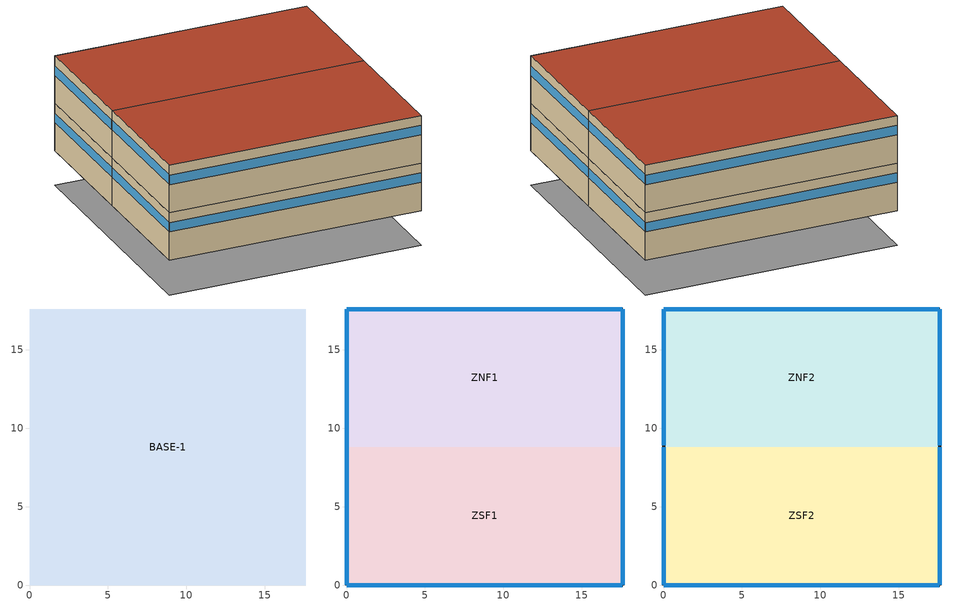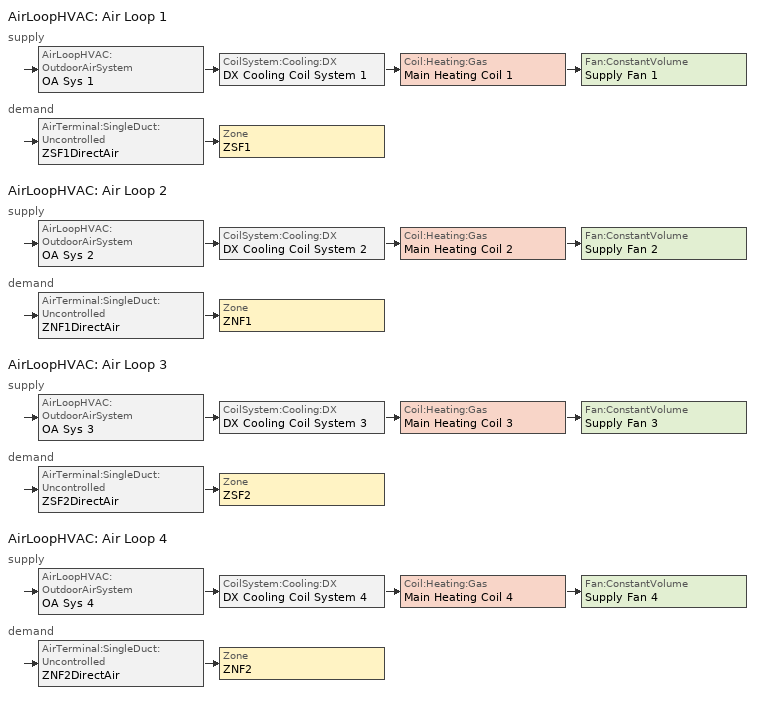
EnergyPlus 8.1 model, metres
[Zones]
BASE-1
 floor ground (SLABL): 0,17.59 17.59,17.59 17.59,0 0,0 z-2.44
ZSF1
 floor to BASE-1 (FLOORR): 0,8.79 17.59,8.79 17.59,0 0,0 z0
 wall outside (WALLR): 0,8.79 0,0 17.59,0 17.59,8.79 z0:3.35
 window (Dbl LoE (e2=.1) Clr 6mm/6mm Air): 17.59,0.01 17.59,8.79 / 0.01,0 17.58,0 / 0,8.79 0,0.01 z2.01:2.67
ZNF1
 floor to BASE-1 (FLOORR): 0,17.59 17.59,17.59 17.59,8.79 0,8.79 z0
 wall outside (WALLR): 17.59,8.79 17.59,17.59 0,17.59 0,8.79 z0:3.35
 window (Dbl LoE (e2=.1) Clr 6mm/6mm Air): 17.59,8.8 17.59,17.58 / 17.58,17.59 0.01,17.59 / 0,17.58 0,8.8 z2.01:2.67
ZSF2
 floor to ZSF1 (FLOORR): 0,8.79 17.59,8.79 17.59,0 0,0 z3.35
 wall outside (WALLR): 0,8.79 0,0 17.59,0 17.59,8.79 z3.35:6.71
 window (Dbl LoE (e2=.1) Clr 6mm/6mm Air): 17.59,0.01 17.59,8.79 / 0.01,0 17.58,0 / 0,8.79 0,0.01 z5.36:6.03
 roof outside (ROOFR): 0,0 17.59,0 17.59,8.79 0,8.79 z6.71
ZNF2
 floor to ZNF1 (FLOORR): 0,17.59 17.59,17.59 17.59,8.79 0,8.79 z3.35
 wall outside (WALLR): 17.59,8.79 17.59,17.59 0,17.59 0,8.79 z3.35:6.71
 window (Dbl LoE (e2=.1) Clr 6mm/6mm Air): 17.59,8.9 17.59,17.58 / 17.58,17.59 0.01,17.59 / 0,17.58 0,8.9 z5.36:6.03
 roof outside (ROOFR): 0,8.79 17.59,8.79 17.59,17.59 0,17.59 z6.71
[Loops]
AirLoopHVAC 'Air Loop 1'
 supply: AirLoopHVAC:OutdoorAirSystem 'OA Sys 1' > CoilSystem:Cooling:DX 'DX Cooling Coil System 1' > Coil:Heating:Gas 'Main Heating Coil 1' > Fan:ConstantVolume 'Supply Fan 1'
 demand: AirTerminal:SingleDuct:Uncontrolled 'ZSF1DirectAir' > Zone 'ZSF1'
AirLoopHVAC 'Air Loop 2'
 supply: AirLoopHVAC:OutdoorAirSystem 'OA Sys 2' > CoilSystem:Cooling:DX 'DX Cooling Coil System 2' > Coil:Heating:Gas 'Main Heating Coil 2' > Fan:ConstantVolume 'Supply Fan 2'
 demand: AirTerminal:SingleDuct:Uncontrolled 'ZNF1DirectAir' > Zone 'ZNF1'
AirLoopHVAC 'Air Loop 3'
 supply: AirLoopHVAC:OutdoorAirSystem 'OA Sys 3' > CoilSystem:Cooling:DX 'DX Cooling Coil System 3' > Coil:Heating:Gas 'Main Heating Coil 3' > Fan:ConstantVolume 'Supply Fan 3'
 demand: AirTerminal:SingleDuct:Uncontrolled 'ZSF2DirectAir' > Zone 'ZSF2'
AirLoopHVAC 'Air Loop 4'
 supply: AirLoopHVAC:OutdoorAirSystem 'OA Sys 4' > CoilSystem:Cooling:DX 'DX Cooling Coil System 4' > Coil:Heating:Gas 'Main Heating Coil 4' > Fan:ConstantVolume 'Supply Fan 4'
 demand: AirTerminal:SingleDuct:Uncontrolled 'ZNF2DirectAir' > Zone 'ZNF2'
[Building]
Building: North Axis {deg}=0; Terrain=City; Loads Convergence Tolerance Value=0.04; Temperature Convergence Tolerance Value {deltaC}=0.4; Solar Distribution=FullInteriorAndExterior; Maximum Number of Warmup Days=25; Minimum Number of Warmup Days=6
[Site:Location]
CHICAGO_IL_USA TMY2-94846: Latitude {deg}=41.78; Longitude {deg}=-87.75; Time Zone {hr}=-6; Elevation {m}=190
[SizingPeriod:DesignDay] Dry-Bulb Temperature Range Modifier Type=DefaultMultipliers; Humidity Condition Type=Wetbulb; Barometric Pressure {Pa}=99063; Rain Indicator=No; Snow Indicator=No; Daylight Saving Time Indicator=No; Solar Model Indicator=ASHRAEClearSky; ASHRAE Clear Sky Optical Depth for Beam Irradiance (taub)=0; ASHRAE Clear Sky Optical Depth for Diffuse Irradiance (taud)=0
Name | Month | Day of Month | Day Type | Maximum Dry-Bulb Temperature {C} | Daily Dry-Bulb Temperature Range {deltaC} | Wetbulb or DewPoint at Maximum Dry-Bulb {C} | Wind Speed {m/s} | Wind Direction {deg} | Sky Clearness
CHICAGO_IL_USA Annual Heating 99% Design Conditions DB | 1 | 8 | WinterDesignDay | -17.3 | 0 | -17.3 | 4.9 | 270 | 0
CHICAGO_IL_USA Annual Cooling 1% Design Conditions DB/MCWB | 7 | 3 | SummerDesignDay | 31.5 | 10.7 | 23 | 5.3 | 230 | 1
[Site:GroundTemperature:BuildingSurface]
20.03, 20.03, 20.13, 20.3, 20.43, 20.52, 20.62, 20.77, 20.78, 20.55, 20.44, 20.2
[Material] Thermal Absorptance=0.9
Name | Roughness | Thickness {m} | Conductivity {W/m-K} | Density {kg/m3} | Specific Heat {J/kg-K} | Solar Absorptance | Visible Absorptance
ST01 | MediumRough | 0.0254 | 1.802 | 2243 | 837 | 0.65 | 0.65
GP02 | MediumSmooth | 0.0159 | 0.16 | 801 | 837 | 0.75 | 0.75
BR01 | VeryRough | 0.0095 | 0.162 | 1121 | 1464 | 0.7 | 0.7
CC24 | MediumRough | 0.1016 | 0.36 | 1282 | 837 | 0.65 | 0.65
AC02 | MediumSmooth | 0.0127 | 0.057 | 288 | 1339 | 0.7 | 0.7
CC15 | MediumRough | 0.1524 | 1.802 | 2243 | 837 | 0.65 | 0.65
WD10 | MediumSmooth | 0.667 | 0.115 | 513 | 1381 | 0.78 | 0.78
[Material:NoMass] Roughness=Rough
Name | Thermal Resistance {m2-K/W} | Thermal Absorptance | Solar Absorptance | Visible Absorptance
IN-W | 1.10949 | 0.65 | 0.65 | 0.65
IN-R | 2.34226 | 0.65 | 0.65 | 0.65
CP01 | 0.367 | 0.9 | 0.75 | 0.75
[Material:AirGap]
Name | Thermal Resistance {m2-K/W}
AL21 | 0.157
AL33 | 0.162
[WindowMaterial:Glazing] Optical Data Type=SpectralAverage; Infrared Transmittance at Normal Incidence=0
Name | Thickness {m} | Solar Transmittance at Normal Incidence | Front Side Solar Reflectance at Normal Incidence | Back Side Solar Reflectance at Normal Incidence | Visible Transmittance at Normal Incidence | Front Side Visible Reflectance at Normal Incidence | Back Side Visible Reflectance at Normal Incidence | Front Side Infrared Hemispherical Emissivity | Back Side Infrared Hemispherical Emissivity | Conductivity {W/m-K}
CLEAR 6MM | 0.006 | 0.775 | 0.071 | 0.071 | 0.881 | 0.08 | 0.08 | 0.84 | 0.84 | 0.9
LoE CLEAR 6MM | .006 | .6 | .17 | .22 | .84 | .055 | .078 | .84 | .1 | .9
[WindowMaterial:Gas]
AIR 6MM: Gas Type=Air; Thickness {m}=.0063
[Construction]
Dbl LoE (e2=.1) Clr 6mm/6mm Air: LoE CLEAR 6MM, AIR 6MM, CLEAR 6MM
WALLR: ST01, IN-W, AL21, GP02
ROOFR: BR01, CC24, IN-R, AL33, AC02
FLOORR: CC24, CP01
SLABL: CC15
FURNITURE: WD10
[Zone] Type=1; Multiplier=1
Name | Ceiling Height {m} | Volume {m3}
ZSF1; ZNF1; ZSF2; ZNF2 | 3.048 | 453.12
BASE-1 | 2.4384 | 724.992
[InternalMass] Construction=FURNITURE; Surface Area {m2}=77
Name | Zone
ZSF1-MASS | ZSF1
ZNF1-MASS | ZNF1
ZSF2-MASS | ZSF2
ZNF2-MASS | ZNF2
[ExternalInterface:Schedule]
Name | Initial Value
BCVTB-SP-TC | 24
BCVTB-SP-TH | 21
[People] Number of People Schedule=OCC-SCHED; Number of People Calculation Method=People; Number of People=3.27; Fraction Radiant=0.7; Sensible Heat Fraction=Autocalculate; Activity Level Schedule=ZSF1-ActSchd
Name | Zone or ZoneList
ZSF1 People 1 | ZSF1
ZNF1 People 1 | ZNF1
ZSF2 People 1 | ZSF2
ZNF2 People 1 | ZNF2
[Lights] Schedule=LIT-SCHED; Design Level Calculation Method=LightingLevel; Lighting Level {W}=3025; Return Air Fraction=0; Fraction Radiant=0.35; Fraction Visible=0.35; Fraction Replaceable=0
Name | Zone or ZoneList
ZSF1 Lights 1 | ZSF1
ZNF1 Lights 1 | ZNF1
ZSF2 Lights 1 | ZSF2
ZNF2 Lights 1 | ZNF2
[ElectricEquipment] Schedule=EQP-SCHED; Design Level Calculation Method=EquipmentLevel; Design Level {W}=687.5; Fraction Latent=0; Fraction Radiant=0.7; Fraction Lost=0
Name | Zone or ZoneList
ZSF1 ElecEq 1 | ZSF1
ZNF1 ElecEq 1 | ZNF1
ZSF2 ElecEq 1 | ZSF2
ZNF2 ElecEq 1 | ZNF2
[OtherEquipment]
BASE-1 OthEq 1: Zone or ZoneList=BASE-1; Schedule=AlwaysOn; Design Level Calculation Method=EquipmentLevel; Design Level {W}=726; Fraction Latent=0; Fraction Radiant=0.7; Fraction Lost=0
[ZoneInfiltration:DesignFlowRate] Schedule=INF-SCHED; Design Flow Rate Calculation Method=Flow/Zone; Constant Term Coefficient=1; Temperature Term Coefficient=0.03636; Velocity Term Coefficient=0; Velocity Squared Term Coefficient=0
Name | Zone or ZoneList | Design Flow Rate {m3/s}
ZSF1 Infil 1 | ZSF1 | 0.043
ZNF1 Infil 1 | ZNF1 | 0.043
ZSF2 Infil 1 | ZSF2 | 0.043
ZNF2 Infil 1 | ZNF2 | 0.043
BASE-1 Infil 1 | BASE-1 | 0.402
[Sizing:Zone] Zone Cooling Design Supply Air Temperature Input Method=SupplyAirTemperature; Zone Cooling Design Supply Air Temperature {C}=14; Zone Heating Design Supply Air Temperature Input Method=SupplyAirTemperature; Zone Heating Design Supply Air Temperature {C}=50; Zone Cooling Design Supply Air Humidity Ratio {kgWater/kgDryAir}=0.009; Zone Heating Design Supply Air Humidity Ratio {kgWater/kgDryAir}=0.004; Zone Heating Sizing Factor=0; Zone Cooling Sizing Factor=0; Cooling Design Air Flow Method=DesignDay; Cooling Design Air Flow Rate {m3/s}=0; Cooling Minimum Air Flow per Zone Floor Area {m3/s-m2}=.000762; Cooling Minimum Air Flow {m3/s}=0; Cooling Minimum Air Flow Fraction=0; Heating Design Air Flow Method=DesignDay; Heating Design Air Flow Rate {m3/s}=0; Heating Maximum Air Flow per Zone Floor Area {m3/s-m2}=.002032; Heating Maximum Air Flow {m3/s}=.1415762; Heating Maximum Air Flow Fraction=0.3
Name | Design Specification Outdoor Air Object | Design Specification Zone Air Distribution Object
ZSF1 | SZ DSOA ZSF1 | SZ DZAD ZSF1
ZNF1 | SZ DSOA ZNF1 | SZ DZAD ZNF1
ZSF2 | SZ DSOA ZSF2 | SZ DZAD ZSF2
ZNF2 | SZ DSOA ZNF2 | SZ DZAD ZNF2
[DesignSpecification:ZoneAirDistribution] Zone Air Distribution Effectiveness in Cooling Mode=1; Zone Air Distribution Effectiveness in Heating Mode=1
SZ DZAD ZSF1; SZ DZAD ZNF1; SZ DZAD ZSF2; SZ DZAD ZNF2
[DesignSpecification:OutdoorAir] Outdoor Air Method=Flow/Person; Outdoor Air Flow per Person {m3/s-person}=0.00944; Outdoor Air Flow per Zone Floor Area {m3/s-m2}=0; Outdoor Air Flow per Zone {m3/s}=0
SZ DSOA ZSF1; SZ DSOA ZNF1; SZ DSOA ZSF2; SZ DSOA ZNF2
[AirLoopHVAC]
Name | Design Supply Air Flow Rate {m3/s}
Air Loop 1 | 0.71
Air Loop 2 | 0.67
Air Loop 3 | 0.79
Air Loop 4 | 0.75
[AvailabilityManager:Scheduled]
Air Loop Avail: Schedule=FAN-SCHED
[ZoneControl:Thermostat] Control Type Schedule=Zone Control Type Sched; Control 1=DualSetPoint
Name | Zone or ZoneList
South zone1 | ZSF1
North zone1 | ZNF1
South zone2 | ZSF2
North zone2 | ZNF2
[ThermostatSetpoint:DualSetpoint]
DualSetPoint: Heating Setpoint Temperature Schedule=BCVTB-SP-TH; Cooling Setpoint Temperature Schedule=BCVTB-SP-TC
[Zone equipment]
ZSF1: ZSF1DirectAir
ZNF1: ZNF1DirectAir
ZSF2: ZSF2DirectAir
ZNF2: ZNF2DirectAir
[AirTerminal:SingleDuct:Uncontrolled] Availability Schedule=FAN-SCHED
Name | Maximum Air Flow Rate {m3/s}
ZSF1DirectAir | 0.71
ZNF1DirectAir | 0.67
ZSF2DirectAir | 0.79
ZNF2DirectAir | 0.75
[CoilSystem:Cooling:DX] Availability Schedule=FAN-SCHED
Name | Cooling Coil
DX Cooling Coil System 1 | ACDXCoil 1
DX Cooling Coil System 2 | ACDXCoil 2
DX Cooling Coil System 3 | ACDXCoil 3
DX Cooling Coil System 4 | ACDXCoil 4
[Coil:Heating:Gas] Availability Schedule=FAN-SCHED; Gas Burner Efficiency=0.8; Nominal Capacity {W}=15000
Main Heating Coil 1; Main Heating Coil 2; Main Heating Coil 3; Main Heating Coil 4
[Coil:Cooling:DX:SingleSpeed] Availability Schedule=FAN-SCHED; Gross Rated Sensible Heat Ratio=0.8; Gross Rated Cooling COP {W/W}=3; Rated Evaporator Fan Power Per Volume Flow Rate {W/(m3/s)}=777.3; Total Cooling Capacity Function of Temperature Curve=WindACCoolCapFT; Total Cooling Capacity Function of Flow Fraction Curve=WindACCoolCapFFF; Energy Input Ratio Function of Temperature Curve=WindACEIRFT; Energy Input Ratio Function of Flow Fraction Curve=WindACEIRFFF; Part Load Fraction Correlation Curve=WindACPLFFPLR
Name | Gross Rated Total Cooling Capacity {W} | Rated Air Flow Rate {m3/s}
ACDXCoil 1 | 13228 | 0.71
ACDXCoil 2 | 12483 | 0.67
ACDXCoil 3 | 14719 | 0.79
ACDXCoil 4 | 13973 | 0.75
[Fan:ConstantVolume] Availability Schedule=FAN-SCHED; Fan Total Efficiency=0.7; Pressure Rise {Pa}=600; Motor Efficiency=0.9; Motor In Airstream Fraction=1
Name | Maximum Flow Rate {m3/s}
Supply Fan 1 | 0.71
Supply Fan 2 | 0.67
Supply Fan 3 | 0.79
Supply Fan 4 | 0.75
[Controller:OutdoorAir] Minimum Outdoor Air Flow Rate {m3/s}=0.032; Economizer Control Type=NoEconomizer; Economizer Control Action Type=ModulateFlow; Economizer Maximum Limit Dry-Bulb Temperature {C}=19; Economizer Minimum Limit Dry-Bulb Temperature {C}=4; Lockout Type=NoLockout; Minimum Limit Type=FixedMinimum; Minimum Outdoor Air Schedule=Min OA Sched
Name | Maximum Outdoor Air Flow Rate {m3/s}
OA Controller 1 | 0.71
OA Controller 2 | 0.67
OA Controller 3 | 0.79
OA Controller 4 | 0.75
[SetpointManager:SingleZone:Reheat] Control Variable=Temperature; Minimum Supply Air Temperature {C}=14; Maximum Supply Air Temperature {C}=45
Name | Control Zone | Setpoint Node or NodeList
Supply Air Temp Manager 1 | ZSF1 | Supply Air 1 Temp Nodes
Supply Air Temp Manager 2 | ZNF1 | Supply Air 2 Temp Nodes
Supply Air Temp Manager 3 | ZSF2 | Supply Air 3 Temp Nodes
Supply Air Temp Manager 4 | ZNF2 | Supply Air 4 Temp Nodes
[SetpointManager:MixedAir] Control Variable=Temperature
Name | Setpoint Node or NodeList
Mixed Air Temp Manager 1 | Mixed Air 1 Nodes
Mixed Air Temp Manager 2 | Mixed Air 2 Nodes
Mixed Air Temp Manager 3 | Mixed Air 3 Nodes
Mixed Air Temp Manager 4 | Mixed Air 4 Nodes
[Schedule:Day:Hourly]
OCCDAY-1: 0, 0, 0, 0, 0, 0, 0, 0, 0.333333, 0.666667, 1, 1, 1, 1, 1, 1, 1, 0.5, 0, 0, 0, 0, 0, 0
OCCDAY-2: 0, 0, 0, 0, 0, 0, 0, 0, 0.0666667, 0.133333, 0.2, 0.2, 0.1, 0, 0, 0, 0, 0, 0, 0, 0, 0, 0, 0
LITDAY-1: 0.2, 0.2, 0.2, 0.2, 0.2, 0.2, 0.2, 0.2, 0.9, 0.9, 0.9, 0.9, 0.9, 0.9, 0.9, 0.9, 0.9, 0.2, 0.2, 0.2, 0.2, 0.2, 0.2, 0.2
LITDAY-2: 0.2, 0.2, 0.2, 0.2, 0.2, 0.2, 0.2, 0.2, 0.2, 0.2, 0.2, 0.2, 0.2, 0.2, 0.2, 0.2, 0.2, 0.2, 0.2, 0.2, 0.2, 0.2, 0.2, 0.2
EQPDAY-1: 0.17, 0.17, 0.17, 0.17, 0.17, 0.17, 0.17, 0.17, 1, 1, 1, 1, 1, 1, 1, 1, 1, 0.17, 0.17, 0.17, 0.17, 0.17, 0.17, 0.17
EQPDAY-2: 0.17, 0.17, 0.17, 0.17, 0.17, 0.17, 0.17, 0.17, 0.17, 0.17, 0.17, 0.17, 0.17, 0.17, 0.17, 0.17, 0.17, 0.17, 0.17, 0.17, 0.17, 0.17, 0.17, 0.17
INFIL-1: 1, 1, 1, 1, 1, 1, 1, 0, 0, 0, 0, 0, 0, 0, 0, 0, 0, 0, 1, 1, 1, 1, 1, 1
INFIL-2: 1, 1, 1, 1, 1, 1, 1, 0, 0, 0, 0, 0, 0, 1, 1, 1, 1, 1, 1, 1, 1, 1, 1, 1
ZSF1-ActDaySchd: 149.43, 149.43, 149.43, 149.43, 149.43, 149.43, 149.43, 149.43, 149.43, 149.43, 149.43, 149.43, 149.43, 149.43, 149.43, 149.43, 149.43, 149.43, 149.43, 149.43, 149.43, 149.43, 149.43, 149.43
FAN-SCHED-1-1: 0, 0, 0, 0, 0, 0, 0, 1, 1, 1, 1, 1, 1, 1, 1, 1, 1, 1, 0, 0, 0, 0, 0, 0
FAN-SCHED-1-2: 0, 0, 0, 0, 0, 0, 0, 1, 1, 1, 1, 1, 1, 0, 0, 0, 0, 0, 0, 0, 0, 0, 0, 0
Dual Control Type Day Sch: 4, 4, 4, 4, 4, 4, 4, 4, 4, 4, 4, 4, 4, 4, 4, 4, 4, 4, 4, 4, 4, 4, 4, 4
Min OA Weekday Day Sch: .02, .02, .02, .02, .02, .02, 1, 1, 1, 1, 1, 1, 1, 1, 1, 1, 1, 1, .02, .02, .02, .02, .02, .02
Min OA Weekend Day Sch: .02, .02, .02, .02, .02, .02, .02, .02, .02, .02, .02, .02, .02, .02, .02, .02, .02, .02, .02, .02, .02, .02, .02, .02
AlwaysOnDay: 1, 1, 1, 1, 1, 1, 1, 1, 1, 1, 1, 1, 1, 1, 1, 1, 1, 1, 1, 1, 1, 1, 1, 1
[Schedule:Week:Daily]
OCC-SCHED-1: OCCDAY-2, OCCDAY-1, OCCDAY-1, OCCDAY-1, OCCDAY-1, OCCDAY-1, OCCDAY-2, OCCDAY-2, OCCDAY-1, OCCDAY-2, OCCDAY-1, OCCDAY-1
LIT-SCHED-1: LITDAY-2, LITDAY-1, LITDAY-1, LITDAY-1, LITDAY-1, LITDAY-1, LITDAY-2, LITDAY-2, LITDAY-1, LITDAY-2, LITDAY-1, LITDAY-1
EQP-SCHED-1: EQPDAY-2, EQPDAY-1, EQPDAY-1, EQPDAY-1, EQPDAY-1, EQPDAY-1, EQPDAY-2, EQPDAY-2, EQPDAY-1, EQPDAY-2, EQPDAY-1, EQPDAY-1
INF-SCHED-1: INFIL-2, INFIL-1, INFIL-1, INFIL-1, INFIL-1, INFIL-1, INFIL-2, INFIL-2, INFIL-1, INFIL-2, INFIL-1, INFIL-1
ZSF1-ActWeekSchd: ZSF1-ActDaySchd, ZSF1-ActDaySchd, ZSF1-ActDaySchd, ZSF1-ActDaySchd, ZSF1-ActDaySchd, ZSF1-ActDaySchd, ZSF1-ActDaySchd, ZSF1-ActDaySchd, ZSF1-ActDaySchd, ZSF1-ActDaySchd, ZSF1-ActDaySchd, ZSF1-ActDaySchd
FAN-SCHED-1: FAN-SCHED-1-2, FAN-SCHED-1-1, FAN-SCHED-1-1, FAN-SCHED-1-1, FAN-SCHED-1-1, FAN-SCHED-1-1, FAN-SCHED-1-2, FAN-SCHED-1-2, FAN-SCHED-1-1, FAN-SCHED-1-1, FAN-SCHED-1-1, FAN-SCHED-1-1
Dual Control Type Week Sch: Dual Control Type Day Sch, Dual Control Type Day Sch, Dual Control Type Day Sch, Dual Control Type Day Sch, Dual Control Type Day Sch, Dual Control Type Day Sch, Dual Control Type Day Sch, Dual Control Type Day Sch, Dual Control Type Day Sch, Dual Control Type Day Sch, Dual Control Type Day Sch, Dual Control Type Day Sch
Min OA Week Sch: Min OA Weekend Day Sch, Min OA Weekday Day Sch, Min OA Weekday Day Sch, Min OA Weekday Day Sch, Min OA Weekday Day Sch, Min OA Weekday Day Sch, Min OA Weekend Day Sch, Min OA Weekend Day Sch, Min OA Weekend Day Sch, Min OA Weekend Day Sch, Min OA Weekend Day Sch, Min OA Weekend Day Sch
AlwaysOnWeek: AlwaysOnDay, AlwaysOnDay, AlwaysOnDay, AlwaysOnDay, AlwaysOnDay, AlwaysOnDay, AlwaysOnDay, AlwaysOnDay, AlwaysOnDay, AlwaysOnDay, AlwaysOnDay, AlwaysOnDay
[Schedule:Year]
OCC-SCHED: OCC-SCHED-1, 1, 1, 12, 31
LIT-SCHED: LIT-SCHED-1, 1, 1, 12, 31
EQP-SCHED: EQP-SCHED-1, 1, 1, 12, 31
INF-SCHED: INF-SCHED-1, 1, 1, 12, 31
ZSF1-ActSchd: ZSF1-ActWeekSchd, 1, 1, 12, 31
FAN-SCHED: FAN-SCHED-1, 1, 1, 12, 31
Zone Control Type Sched: Dual Control Type Week Sch, 1, 1, 12, 31
Min OA Sched: Min OA Week Sch, 1, 1, 12, 31
AlwaysOn: AlwaysOnWeek, 1, 1, 12, 31
[Curve:Biquadratic] Minimum Value of x=12.77778; Maximum Value of x=23.88889; Minimum Value of y=23.88889; Maximum Value of y=46.11111
Name | Coefficient1 Constant | Coefficient2 x | Coefficient3 x**2 | Coefficient4 y | Coefficient5 y**2 | Coefficient6 x*y
WindACCoolCapFT | 0.942588 | 0.00954335 | 0.00068377 | -0.0110427 | 5.249e-06 | -9.72e-06
WindACEIRFT | 0.342414 | 0.034885 | -0.0006237 | 0.00497722 | 0.000437951 | -0.000728028
[Curve:Quadratic]
Name | Coefficient1 Constant | Coefficient2 x | Coefficient3 x**2 | Minimum Value of x | Maximum Value of x
WindACCoolCapFFF | 0.8 | 0.2 | 0 | 0.5 | 1.5
WindACEIRFFF | 1.1552 | -0.1808 | 0.0256 | 0.5 | 1.5
WindACPLFFPLR | 0.85 | 0.15 | 0 | 0 | 1
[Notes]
SmOffPSZ.idf
Basic file description:  2 story building with basement. Each floor divided into a north & a south zone.
Each of the 4 occupied zones served by a PSZ system
Highlights:              PSZ system; furniture
Simulation Location/Run: CHICAGO_IL_USA TMY2-94846, annual run
Location:                Chicago, IL
Design Days:             2 Design Days to facilitate reverse DD testing.
Run Period (Weather File): Oct 1 - Sept 30! CHICAGO_IL_USA TMY2-94846
Run Control:             annual run
Building:                Square 2 story building plus basement. Each floor has 2 thermal zones:
one north facing, the other south facing. Each floor is about 3330
square feet. Windows run the length of each facade. The window to
wall ratio is 0.2. The walls are stone, insulation, air-space, and
gyp-board. The roof is built-up roofing, 4" conc., insulation,
air-space,and accoustic tile. The floors are 4" light-weight conc.,
pad, and carpet. The windows are Dbl LoE (e2=.1) Clr 6mm/6mm Air.
Furniture is modeled as 8 inches of wood covering 1/2 the floor
area. There is an unconditioned basement with a heat source representing
the equipment room..
Floor Area:        618.7 m2 (6657 ft2)
Number of Stories: 1
Internal gains description:     lighting is 1.8 watts/ft2, office equip is 0.4 watts/ft2. There is 1 occupant
per 509 ft2 of floor area. The infiltration is 0.3 air changes per hour.
Interzone Surfaces:             there are floor/ceiling interzone surfaces between all the zones;
Internal Mass:                  furniture covering 1/2 the floor area in each occupied zone
Windows:                        Dbl LoE (e2=.1) Clr 6mm/6mm Air
Doors:                          none
Detached Shading:               None
Daylight:                       None
Natural Ventilation:            None
Compact Schedules:              Yes
HVAC:                           Each zone (basement is unconditioned but has a heat source) is
served by a packaged single zone system consisting of an outside
air economizer, DX coil, gas heating coil, and draw through supply
air fan. There is night set up and setback. The fans are scheduled
off at night. The thermostat is dual setpoint with deadband.
Zonal Equipment:                Direct Air
Central Air Handling Equipment: Yes
System Equipment Autosize:      No
Purchased Cooling:              None
Purchased Heating:              None
Coils:                          COIL:DX:CoolingBypassFactorEmpirical, COIL:Gas:Heating
Pumps:                          None
Boilers:                        None
Chillers:                       None
Standard Reports:               None
Timestep or Hourly Variables:   Hourly
Time bins Report:               None
HTML Report:                    None
Environmental Emissions:        None
Utility Tariffs:                None
CHICAGO_IL_USA Annual Heating 99% Design Conditions DB, MaxDB= -17.3°C
